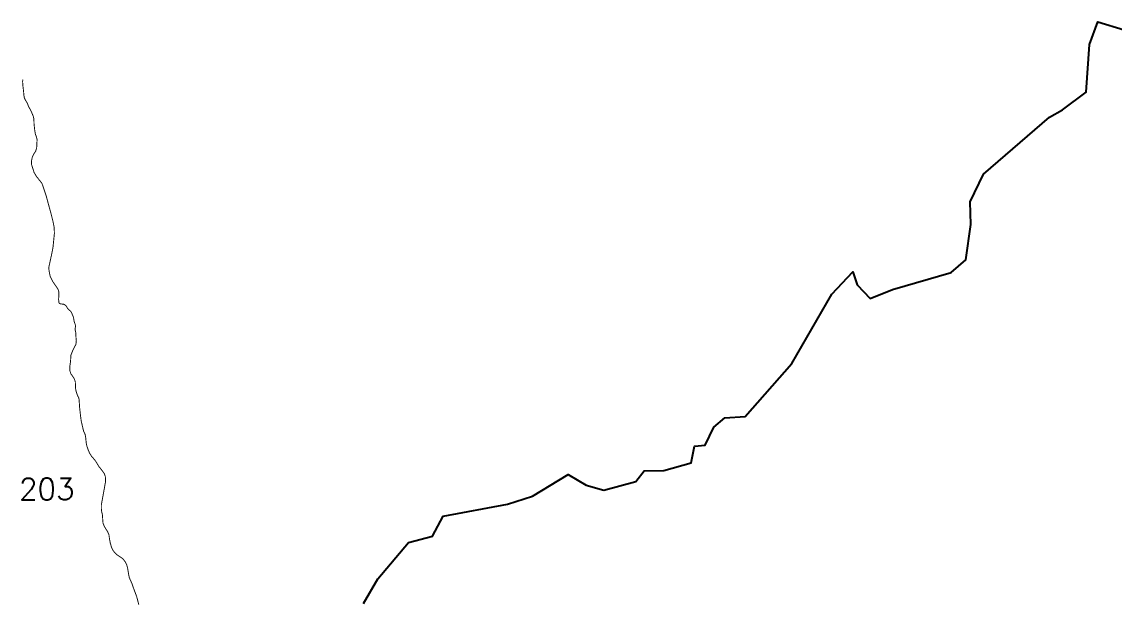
# Model space of a CAD drawing. Header units: feet. Extents: x 301996 to 307933, y 1946438 to 1951291.
# Drawn here: x 301996 to 305542, y 1948309 to 1950180 of the extents above; entities that cross this region are included whole.
import ezdxf

# ---------------------------------------------------------------- set-up
doc = ezdxf.new("R2010")
doc.units = ezdxf.units.FT
doc.header["$MEASUREMENT"] = 0
doc.layers.add('NATURALLY PROTECTED', color=3, linetype='Continuous')
doc.styles.get("Standard").update_dxf_attribs({"font": 'simplex.shx'})

msp = doc.modelspace()

# ---------------------------------------------------------------- linework, layer by layer
at = {"color": 6, "flags": 128}
msp.add_lwpolyline([(303105.4, 1948291.1), (303152.1, 1948371.5), (303251.9, 1948489.5), (303329, 1948510.4), (303364.1, 1948574.6), (303572.5, 1948613.5), (303653.5, 1948640.1), (303769.3, 1948710), (303827.8, 1948675.3), (303885.6, 1948659), (303989, 1948687.9), (304016.1, 1948721.7), (304080, 1948723.4), (304168.6, 1948748.5), (304179.8, 1948802.1), (304214.2, 1948805.2), (304242.7, 1948863.6), (304277.7, 1948894.2), (304344.3, 1948898.6), (304495.2, 1949070.5), (304625.7, 1949295.9), (304694.1, 1949368.5), (304708, 1949325.4), (304750.1, 1949281.7), (304822.6, 1949310.7), (305012.7, 1949366), (305059.9, 1949406.7), (305076.6, 1949522), (305074.9, 1949595.1), (305118, 1949684.8), (305331.7, 1949870.4), (305373.9, 1949893.8), (305450.8, 1949950.9), (305462.1, 1950106.3), (305488.9, 1950179.7), (305573.8, 1950153.9)], dxfattribs=at)
at = {"layer": 'NATURALLY PROTECTED', "const_width": 3, "flags": 128}
msp.add_lwpolyline([(301999.7, 1949992.4), (301998.9, 1949985.7), (302000.1, 1949969.5), (302002.1, 1949953.4), (302002.9, 1949942.1), (302004.4, 1949933.2), (302007.5, 1949926.7), (302014.9, 1949914.1), (302017.4, 1949906.6), (302026.5, 1949889.8), (302030.5, 1949880.1), (302033.4, 1949873.7), (302035.5, 1949864.3), (302036, 1949848.9), (302038.3, 1949827), (302040.5, 1949814.6), (302043.8, 1949806.5), (302045.9, 1949797), (302045.2, 1949783.7), (302044.6, 1949772.1), (302041.6, 1949760.4), (302036.5, 1949752.9), (302030.6, 1949740.8), (302028.8, 1949733.7), (302027.4, 1949725.1), (302027.9, 1949716.8), (302033.2, 1949699.8), (302035.9, 1949691.2), (302042.9, 1949679.3), (302052.8, 1949666.3), (302061.4, 1949655.8), (302065.3, 1949645), (302075.7, 1949613.9), (302082, 1949590.2), (302091.5, 1949555.7), (302097.8, 1949530.5), (302101.3, 1949512.4), (302102.1, 1949493), (302097.6, 1949447.9), (302092.2, 1949420.6), (302086.6, 1949394.9), (302083.6, 1949381.2), (302085.2, 1949368.8), (302088.1, 1949354.2), (302096.6, 1949336.6), (302109.4, 1949318.5), (302114.5, 1949309.7), (302116.2, 1949303.6), (302116.5, 1949291.7), (302115.7, 1949279), (302117, 1949267.4), (302120.1, 1949264.8), (302124.9, 1949263.6), (302131.3, 1949263.3), (302137.4, 1949260.1), (302141, 1949255.9), (302144.7, 1949249.7), (302147.9, 1949245.8), (302150.4, 1949244), (302154.4, 1949240.4), (302157.9, 1949235), (302163, 1949223), (302165.1, 1949214.5), (302166.2, 1949206.6), (302167.3, 1949203.5), (302169.9, 1949196.8), (302170.5, 1949190.8), (302169.2, 1949181), (302170.2, 1949176.3), (302171.8, 1949168.6), (302171.9, 1949161.8), (302172.2, 1949154.2), (302173.2, 1949145.8), (302172.8, 1949138.9), (302171.6, 1949131.6), (302166.3, 1949122.3), (302162.1, 1949113.8), (302158.8, 1949105.8), (302155.8, 1949097.4), (302154.4, 1949077.1), (302151.9, 1949059.1), (302152, 1949047.7), (302155.5, 1949037.2), (302163.2, 1949026.1), (302167.1, 1949019.7), (302169.8, 1949011.7), (302170.5, 1948999.9), (302171.1, 1948986.6), (302173.5, 1948976.8), (302178.1, 1948964.3), (302181.4, 1948958.7), (302182.4, 1948950.7), (302184, 1948926.6), (302186.9, 1948900.6), (302189.1, 1948883.9), (302196.7, 1948851.4), (302201.7, 1948840.4), (302203.7, 1948829.8), (302205.4, 1948812.4), (302207.5, 1948802.1), (302211.5, 1948790.6), (302216.1, 1948779.8), (302222.6, 1948769.4), (302232.7, 1948757.7), (302238.5, 1948749.6), (302245.5, 1948737.2), (302254.6, 1948726.1), (302263.9, 1948713.3), (302267.4, 1948703.7), (302268.1, 1948687.3), (302262.6, 1948656.3), (302258.1, 1948631.6), (302254.3, 1948610.8), (302254.6, 1948594.7), (302258.1, 1948577.7), (302258.9, 1948563.9), (302260, 1948551.9), (302264.7, 1948540.3), (302274.2, 1948525.7), (302278.9, 1948515.6), (302280.8, 1948502), (302283.4, 1948487.7), (302287.6, 1948473.4), (302291.5, 1948465), (302296.8, 1948457.7), (302306.8, 1948448.3), (302318.5, 1948440.7), (302326, 1948434.8), (302332.7, 1948425.3), (302336.9, 1948416.7), (302339.7, 1948405.9), (302341.8, 1948392.8), (302345, 1948375.7), (302349.8, 1948365), (302353.7, 1948356.1), (302356.5, 1948348.1), (302361.4, 1948334.2), (302368.9, 1948314.7), (302376.1, 1948287.1)], dxfattribs=at)

# ---------------------------------------------------------------- texts
at = {"insert": (301987.4, 1948697.9), "char_height": 70, "attachment_point": 1}
msp.add_mtext_dynamic_manual_height_columns('203', width=95.172, gutter_width=1, heights=[0], dxfattribs=at)

doc.saveas('drawing.dxf')
